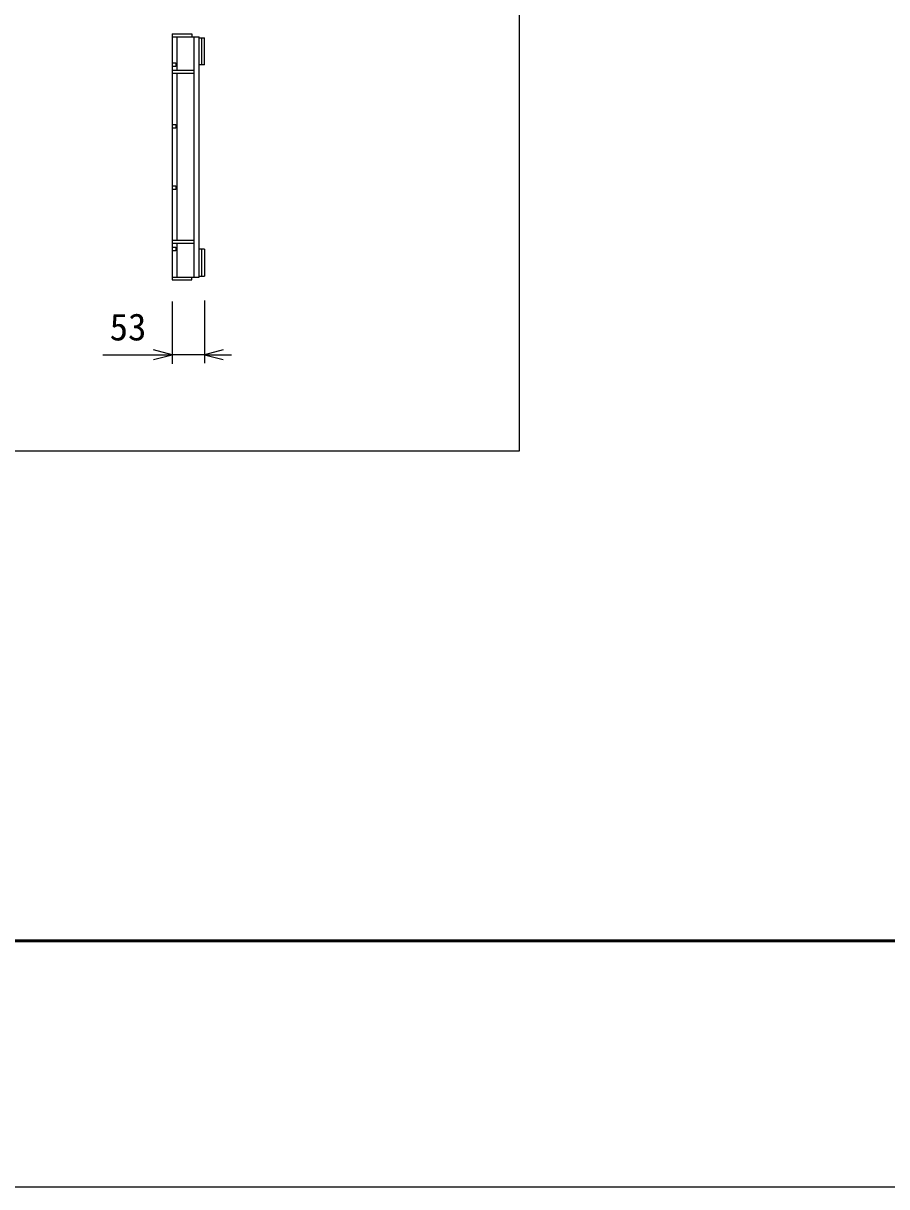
# Model space of a CAD drawing. Units: millimetres, scale not verified. Extents: x -8390 to 25210, y 0 to 11880.
# Drawn here: x 3600 to 5005, y 0 to 1893 of the extents above; entities that cross this region are included whole.
import ezdxf
from ezdxf.enums import TextEntityAlignment as Align

# ---------------------------------------------------------------- set-up
doc = ezdxf.new("R2010")
doc.units = ezdxf.units.MM
doc.header["$LTSCALE"] = 20
for name, color, linetype, lineweight in [('Defpoints_3', 5, 'Continuous', 25), ('DIM', 7, 'Continuous', 25), ('HATCH', 6, 'Continuous', 25), ('TXT', 7, 'Continuous', 25), ('WAKU', 3, 'Continuous', 50)]:
    doc.layers.add(name, color=color, linetype=linetype, lineweight=lineweight)
doc.styles.add('ＭＳ ゴシック', font='')
doc.styles.get('ＭＳ ゴシック').set_extended_font_data('MS Gothic')

msp = doc.modelspace()

# ---------------------------------------------------------------- linework, layer by layer
at = {"layer": 'Defpoints_3'}
msp.add_line((-8390, 0), (8410, 0), dxfattribs=at)
at = {"layer": 'DIM'}
for p, q in [((3841.93, 1440.23), (3841.93, 1338.64)), ((3894.93, 1441.73), (3894.93, 1340.14)), ((3729.32, 1353.64), (3841.93, 1353.64)), ((3841.93, 1353.64), (3811.93, 1361.68)), ((3811.93, 1345.6), (3841.93, 1353.64)), ((3894.93, 1353.64), (3841.93, 1353.64)), ((3924.93, 1361.68), (3894.93, 1353.64)), ((3894.93, 1353.64), (3924.93, 1345.6)), ((3894.93, 1353.64), (3938.4, 1353.64))]:
    msp.add_line(p, q, dxfattribs=at)
at = {"layer": 'HATCH'}
for p, q in [((3841.93, 1875.45), (3841.93, 1475.45)), ((3841.93, 1875.45), (3873.93, 1875.45)), ((3873.93, 1875.45), (3873.93, 1870.95)), ((3841.93, 1870.95), (3885.93, 1870.95)), ((3849.93, 1815.95), (3849.93, 1870.95)), ((3877.93, 1479.95), (3877.93, 1870.95)), ((3885.93, 1479.95), (3885.93, 1870.95)), ((3885.93, 1869.45), (3894.93, 1869.45)), ((3889.93, 1869.45), (3889.93, 1825.45)), ((3894.93, 1825.45), (3894.93, 1869.45)), ((3841.93, 1828.45), (3847.93, 1828.45)), ((3847.93, 1822.45), (3841.93, 1822.45)), ((3847.93, 1828.45), (3847.93, 1822.45)), ((3894.93, 1825.45), (3885.93, 1825.45)), ((3877.93, 1815.95), (3841.93, 1815.95)), ((3841.93, 1811.45), (3877.93, 1811.45)), ((3849.93, 1539.45), (3849.93, 1811.45)), ((3841.93, 1728.45), (3847.93, 1728.45)), ((3847.93, 1728.45), (3847.93, 1722.45)), ((3847.93, 1722.45), (3841.93, 1722.45)), ((3841.93, 1628.45), (3847.93, 1628.45)), ((3847.93, 1628.45), (3847.93, 1622.45)), ((3847.93, 1622.45), (3841.93, 1622.45)), ((3877.93, 1539.45), (3841.93, 1539.45)), ((3841.93, 1534.95), (3877.93, 1534.95)), ((3849.93, 1479.95), (3849.93, 1534.95)), ((3841.93, 1528.45), (3847.93, 1528.45)), ((3847.93, 1522.45), (3841.93, 1522.45)), ((3847.93, 1528.45), (3847.93, 1522.45)), ((3894.93, 1525.45), (3885.93, 1525.45)), ((3889.93, 1525.45), (3889.93, 1481.45)), ((3894.93, 1525.45), (3894.93, 1481.45)), ((3841.93, 1479.95), (3885.93, 1479.95)), ((3873.93, 1475.45), (3873.93, 1479.95)), ((3885.93, 1481.45), (3894.93, 1481.45)), ((3841.93, 1475.45), (3873.93, 1475.45))]:
    msp.add_line(p, q, dxfattribs=at)
at = {"layer": 'TXT'}
for p, q in [((4407.68, 1197.11), (4407.68, 3847.11)), ((1907.68, 1197.11), (4407.68, 1197.11))]:
    msp.add_line(p, q, dxfattribs=at)
at = {"layer": 'WAKU'}
msp.add_line((-7990, 400), (8010, 400), dxfattribs=at)

# ---------------------------------------------------------------- texts
at = {"layer": 'DIM', "style": 'ＭＳ ゴシック'}
msp.add_text('53', height=43.99, dxfattribs=at).set_placement((3740.3, 1363.64), align=Align.BOTTOM_LEFT)

doc.saveas('drawing.dxf')
